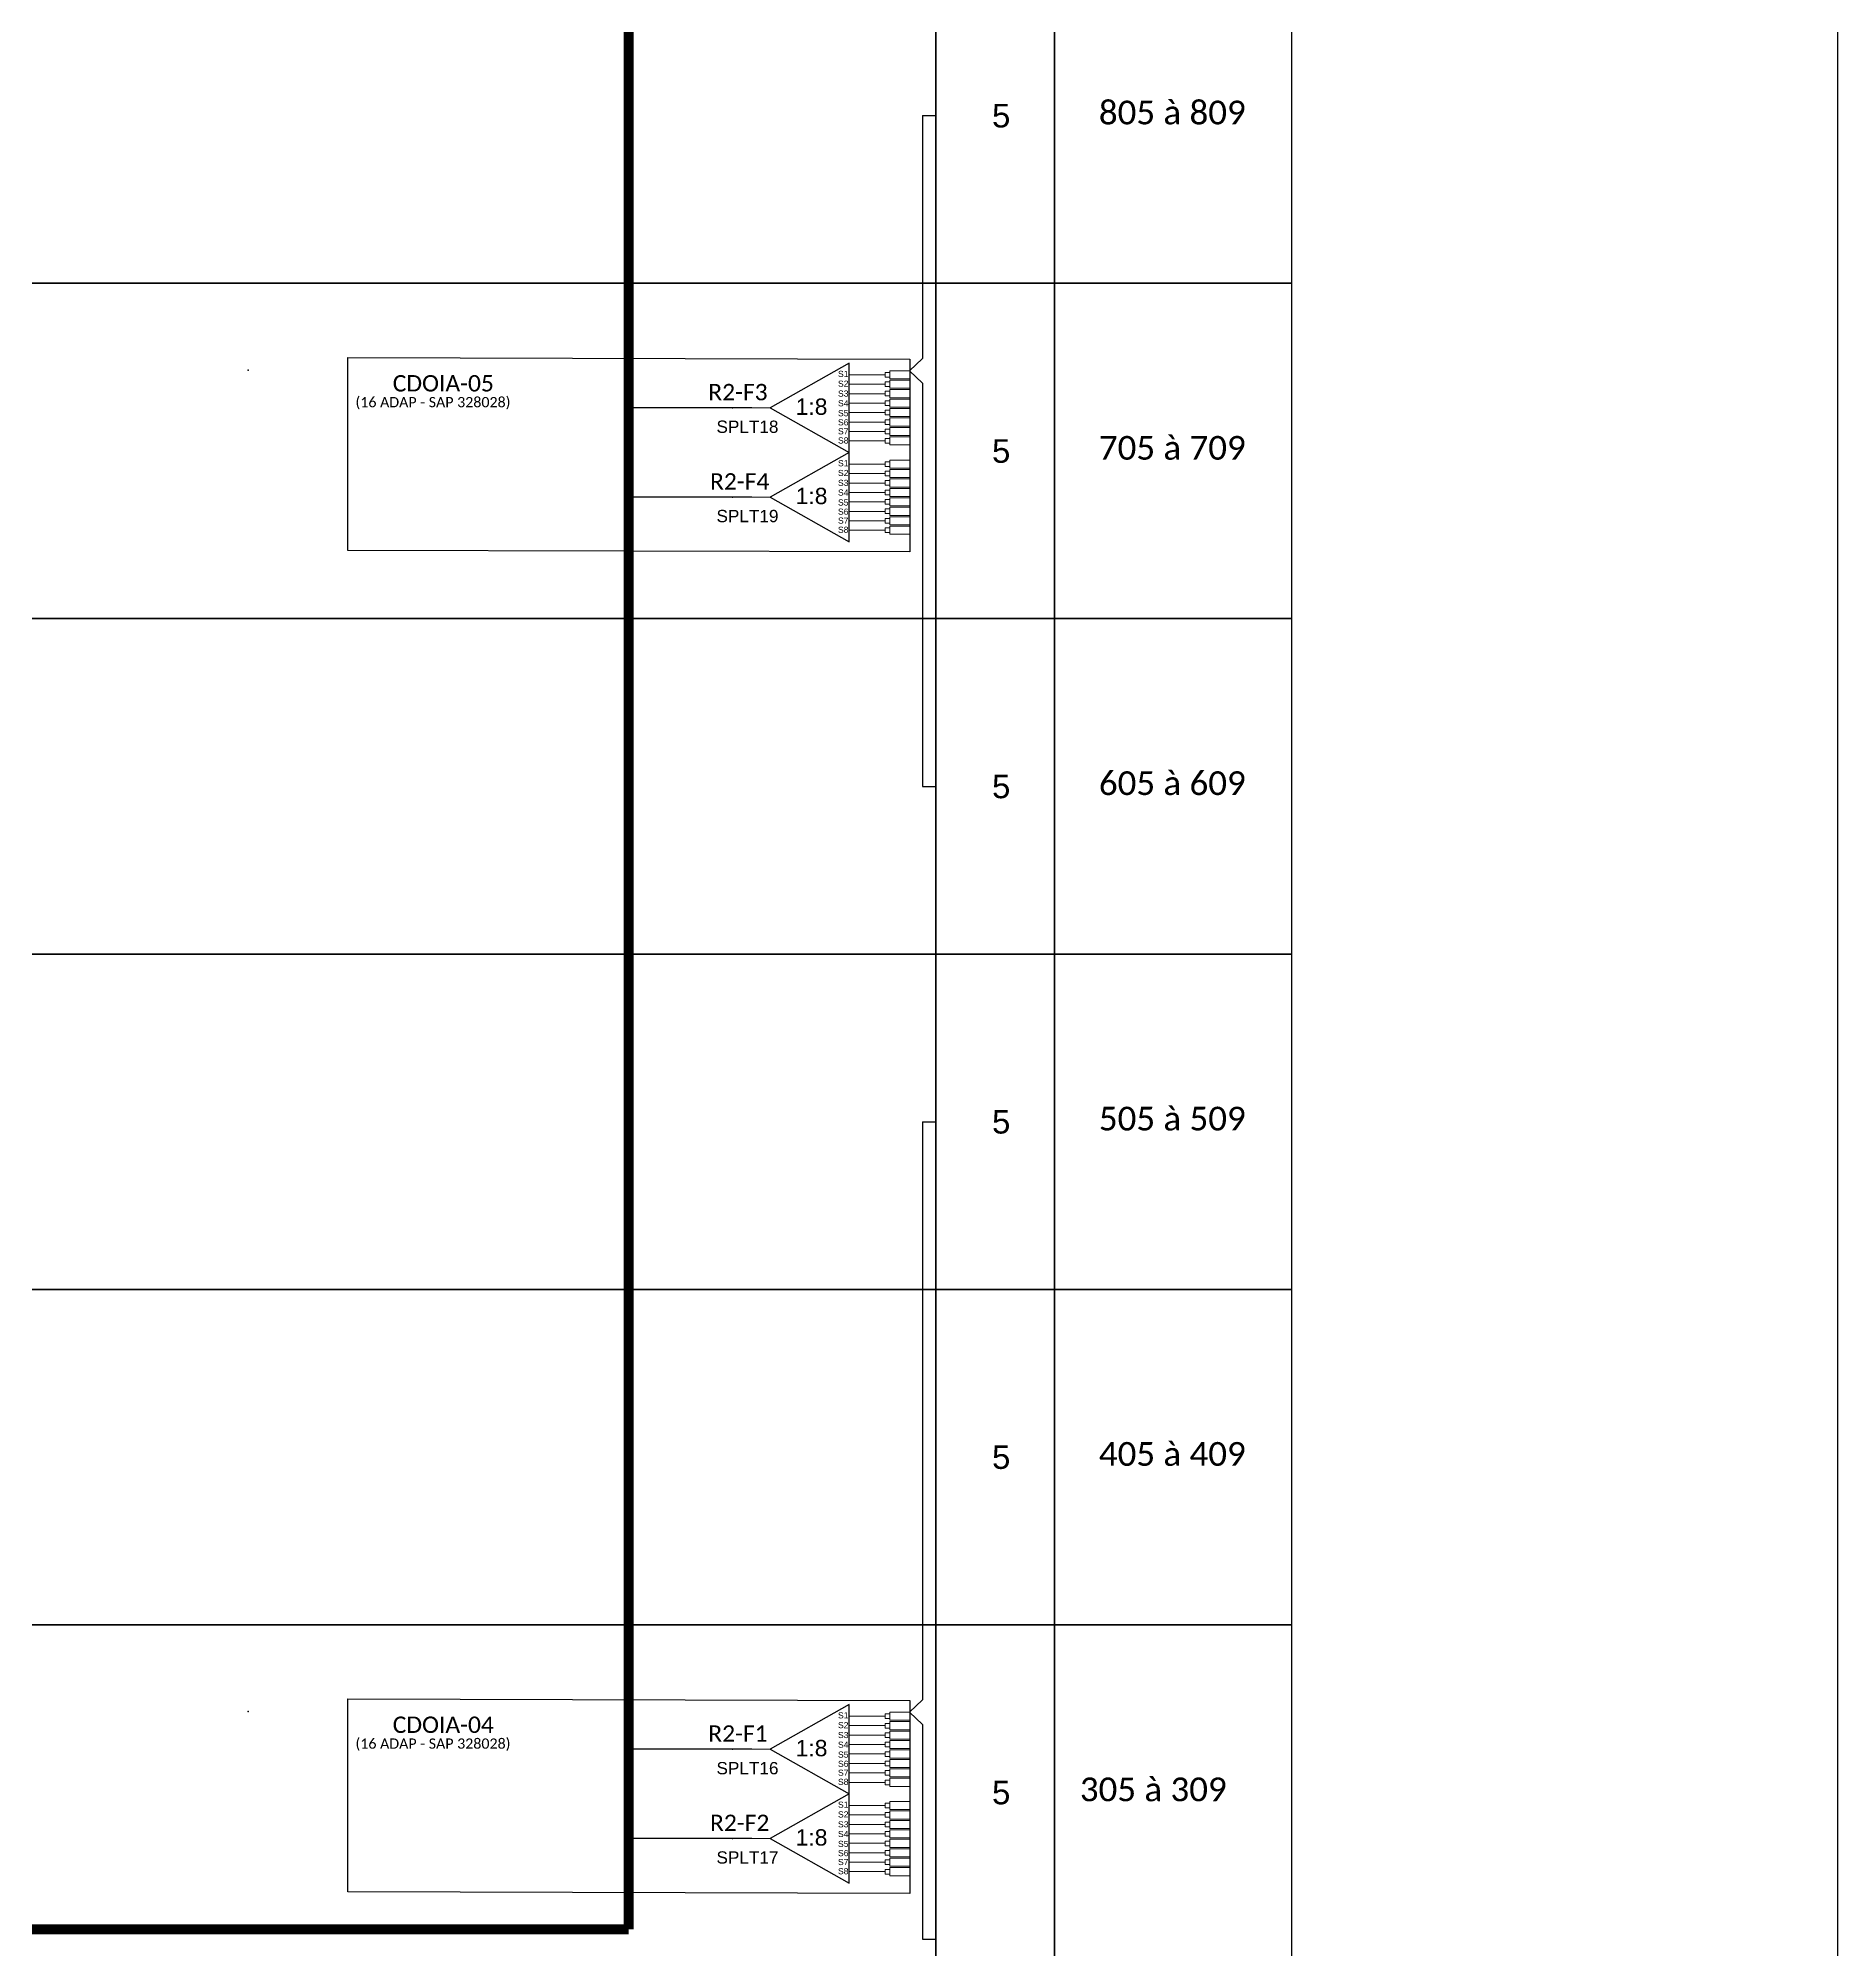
# Model space of a CAD drawing. Header units: inches. Extents: x 3370 to 6145, y 84 to 678.
# Drawn here: x 5042.3 to 5218, y 230.8 to 417.4 of the extents above; entities that cross this region are included whole.
import ezdxf
from ezdxf.enums import TextEntityAlignment as Align

# ---------------------------------------------------------------- set-up
doc = ezdxf.new("R2010")
doc.units = ezdxf.units.IN
doc.header["$MEASUREMENT"] = 0
doc.styles.add('ARIAL', font='arial.ttf')
doc.styles.add('WMF-Calibri0', font='calibri.ttf')

# ---------------------------------------------------------------- blocks, each defined once
blk = doc.blocks.new('A$C415C251F')
at = {"color": 3}
blk.add_point((0, 0), dxfattribs=at)
blk = doc.blocks.new('LEG_CDOIA8_C-SPLT_ESQ')
at = {"color": 3, "extrusion": (0, 0, -1), "xscale": -1, "zscale": -1}
blk.add_blockref('A$C415C251F', (0, 0), dxfattribs=at)
at = {"color": 1, "style": 'WMF-Calibri0', "flags": 4}
blk.add_attdef('CDO', (21.44, -2.61), '', height=2, dxfattribs=at)
blk.add_attdef('MODELO', text='', height=1.5, dxfattribs=at).set_placement((22.54, -4.54), align=Align.CENTER)
at = {"style": 'ARIAL', "flags": 4}
blk.add_attdef('SPLITAGEM', text='', height=1.5, dxfattribs=at).set_placement((18.61, -12.59), align=Align.CENTER)
blk = doc.blocks.new('SPLT_1-8_SC-APC')
at = {"color": 1}
blk.add_lwpolyline([(-7.37, -2.1), (-17.04, -7.55), (-7.37, -13), (-7.37, -2.1)], dxfattribs=at)
at = {"color": 3, "lineweight": 0}
for points in [[(-2.99, -3.51), (-7.37, -3.51)], [(-7.37, -4.66), (-2.99, -4.66)], [(-2.41, -3.02), (-2.41, -4)], [(-2.41, -3.02), (0, -3.02)], [(-2.41, -4), (0, -4)], [(-2.41, -4.17), (-2.41, -5.16)], [(-2.41, -4.17), (0, -4.17)], [(-7.37, -5.82), (-2.99, -5.82)], [(-7.37, -6.97), (-2.99, -6.97)], [(-2.41, -5.16), (0, -5.16)], [(-2.41, -5.32), (-2.41, -6.31)], [(-2.41, -5.32), (0, -5.32)], [(-2.41, -6.31), (0, -6.31)], [(-2.41, -6.48), (-2.41, -7.46)], [(-2.41, -6.48), (0, -6.48)], [(-7.37, -8.12), (-2.99, -8.12)], [(-7.37, -9.28), (-2.99, -9.28)], [(-2.41, -7.46), (0, -7.46)], [(-2.41, -7.63), (-2.41, -8.62)], [(-2.41, -7.63), (0, -7.63)], [(-2.41, -8.62), (0, -8.62)], [(-2.41, -8.78), (-2.41, -9.77)], [(-2.41, -8.78), (0, -8.78)], [(-7.37, -10.43), (-2.99, -10.43)], [(-7.37, -11.58), (-2.99, -11.58)], [(-2.41, -9.77), (0, -9.77)], [(-2.41, -9.94), (-2.41, -10.92)], [(-2.41, -9.94), (0, -9.94)], [(-2.41, -10.92), (0, -10.92)], [(-2.41, -11.09), (-2.41, -12.08)], [(-2.41, -11.09), (0, -11.09)], [(-2.41, -12.08), (0, -12.08)]]:
    blk.add_lwpolyline(points, dxfattribs=at)
for points in [[(-2.99, -3.22), (-2.41, -3.22), (-2.41, -3.8), (-2.99, -3.8)], [(-2.99, -4.38), (-2.41, -4.38), (-2.41, -4.95), (-2.99, -4.95)], [(-2.99, -5.53), (-2.41, -5.53), (-2.41, -6.1), (-2.99, -6.1)], [(-2.99, -6.68), (-2.41, -6.68), (-2.41, -7.26), (-2.99, -7.26)], [(-2.99, -7.84), (-2.41, -7.84), (-2.41, -8.41), (-2.99, -8.41)], [(-2.99, -8.99), (-2.41, -8.99), (-2.41, -9.56), (-2.99, -9.56)], [(-2.99, -10.14), (-2.41, -10.14), (-2.41, -10.72), (-2.99, -10.72)], [(-2.99, -11.3), (-2.41, -11.3), (-2.41, -11.87), (-2.99, -11.87)]]:
    blk.add_lwpolyline(points, close=True, dxfattribs=at)
at = {"color": 1, "lineweight": 0}
blk.add_lwpolyline([(-17.04, -7.55), (-19.26, -7.55)], dxfattribs=at)
at = {"color": 1, "style": 'ARIAL'}
for s, height, p in [('S1', 0.75, (-8.74, -3.78)), ('S2', 0.75, (-8.74, -4.97)), ('1:8', 2, (-13.91, -8.4)), ('S3', 0.75, (-8.74, -6.18)), ('S4', 0.75, (-8.74, -7.36)), ('S5', 0.75, (-8.74, -8.57)), ('S6', 0.75, (-8.74, -9.69)), ('S7', 0.75, (-8.74, -10.78)), ('S8', 0.75, (-8.74, -11.9))]:
    blk.add_text(s, height=height, dxfattribs=at).set_placement(p)
blk = doc.blocks.new('SPLITTER_')
blk.add_point((0, 0))
at = {"style": 'ARIAL', "flags": 4}
blk.add_attdef('SPLT', (0, -3.26), '', height=1.5, dxfattribs=at)

msp = doc.modelspace()

# ---------------------------------------------------------------- linework, layer by layer
at = {"color": 6}
for p, q in [((5111.97, 381.32), (5099.94, 381.32)), ((5111.97, 372.61), (5099.94, 372.61)), ((5111.97, 250.35), (5099.94, 250.35)), ((5111.97, 241.63), (5099.94, 241.63))]:
    msp.add_line(p, q, dxfattribs=at)
for points in [[(4379.48, 84.05), (5218.04, 84.05), (5218.04, 678.05), (4379.48, 678.05), (4379.48, 84.05)], [(5128.63, 311.62), (5129.95, 311.62)]]:
    msp.add_lwpolyline(points)
at = {"color": 6, "const_width": 1}
for points in [[(5099.94, 479.35), (5099.94, 232.77)], [(5028.7, 153.6), (5028.7, 172.14), (4969, 172.14), (4969, 232.77), (5099.94, 232.77)]]:
    msp.add_lwpolyline(points, dxfattribs=at)
for points in [[(4900.93, 426.22), (5129.95, 426.22), (5129.95, 393.48), (4900.93, 393.48)], [(5129.95, 426.22), (5141.53, 426.22), (5141.53, 393.48), (5129.95, 393.48)], [(5141.53, 426.22), (5164.67, 426.22), (5164.67, 393.48), (5141.53, 393.48)], [(4900.93, 393.48), (5129.95, 393.48), (5129.95, 360.74), (4900.93, 360.74)], [(5129.95, 393.48), (5141.53, 393.48), (5141.53, 360.74), (5129.95, 360.74)], [(5141.53, 393.48), (5164.67, 393.48), (5164.67, 360.74), (5141.53, 360.74)], [(4900.93, 360.74), (5129.95, 360.74), (5129.95, 327.99), (4900.93, 327.99)], [(5129.95, 360.74), (5141.53, 360.74), (5141.53, 327.99), (5129.95, 327.99)], [(5141.53, 360.74), (5164.67, 360.74), (5164.67, 327.99), (5141.53, 327.99)], [(4900.93, 327.99), (5129.95, 327.99), (5129.95, 295.25), (4900.93, 295.25)], [(5129.95, 327.99), (5141.53, 327.99), (5141.53, 295.25), (5129.95, 295.25)], [(5141.53, 327.99), (5164.67, 327.99), (5164.67, 295.25), (5141.53, 295.25)], [(4900.93, 295.25), (5129.95, 295.25), (5129.95, 262.5), (4900.93, 262.5)], [(5129.95, 295.25), (5141.53, 295.25), (5141.53, 262.5), (5129.95, 262.5)], [(5141.53, 295.25), (5164.67, 295.25), (5164.67, 262.5), (5141.53, 262.5)], [(4900.93, 262.5), (5129.95, 262.5), (5129.95, 229.76), (4900.93, 229.76)], [(5129.95, 262.5), (5141.53, 262.5), (5141.53, 229.76), (5129.95, 229.76)], [(5141.53, 262.5), (5164.67, 262.5), (5164.67, 229.76), (5141.53, 229.76)]]:
    msp.add_lwpolyline(points, close=True)
at = {"color": 3}
for points in [[(5128.63, 409.85), (5129.95, 409.85)], [(5128.63, 409.85), (5128.63, 386.15)], [(5128.63, 386.15), (5127.38, 384.95), (5128.63, 383.74), (5128.63, 383.74)], [(5128.63, 383.74), (5128.63, 344.36)], [(5128.63, 344.36), (5129.95, 344.36)], [(5128.63, 311.62), (5128.63, 255.18)], [(5128.63, 255.18), (5127.38, 253.97), (5128.63, 252.77), (5128.63, 252.77)], [(5128.63, 252.77), (5128.63, 231.8)], [(5128.63, 231.8), (5129.95, 231.8)]]:
    msp.add_lwpolyline(points, dxfattribs=at)
at = {"color": 1}
for points in [[(5072.51, 386.24), (5127.41, 386.09), (5127.41, 367.25), (5072.51, 367.41)], [(5072.51, 255.27), (5127.41, 255.11), (5127.41, 236.28), (5072.51, 236.43)]]:
    msp.add_lwpolyline(points, close=True, dxfattribs=at)

# ---------------------------------------------------------------- block references
at = {"color": 3}
ref = msp.add_blockref('LEG_CDOIA8_C-SPLT_ESQ', (5062.79, 385.01), dxfattribs=dict(at, xscale=0.8000000000001818, yscale=0.8000000000001818, zscale=0.8))
ref.add_attrib('CDO', 'CDOIA-05', (5076.9, 382.92), dxfattribs={"color": 1, "height": 1.6, "style": 'WMF-Calibri0'})
ref.add_attrib('MODELO', '(16 ADAP - SAP 328028)', dxfattribs={"color": 1, "height": 1, "style": 'WMF-Calibri0'}).set_placement((5080.83, 381.38), align=Align.CENTER)
at = {"color": 3, "xscale": 0.8000000000001818, "yscale": 0.8000000000001818, "zscale": 0.8}
for p in [(5127.38, 387.36), (5127.38, 378.64), (5127.38, 256.39), (5127.38, 247.67)]:
    msp.add_blockref('SPLT_1-8_SC-APC', p, dxfattribs=at)
ref = msp.add_blockref('SPLITTER_', (5110.07, 381.32), dxfattribs=dict(xscale=0.8000000000001818, yscale=0.8000000000001818, zscale=0.8))
ref.add_attrib('SPLT', 'SPLT18', (5108.52, 378.88), dxfattribs={"height": 1.2, "style": 'ARIAL'})
ref = msp.add_blockref('SPLITTER_', (5110.07, 372.61), dxfattribs=dict(xscale=0.8000000000001818, yscale=0.8000000000001818, zscale=0.8))
ref.add_attrib('SPLT', 'SPLT19', (5108.52, 370.16), dxfattribs={"height": 1.2, "style": 'ARIAL'})
at = {"color": 3}
ref = msp.add_blockref('LEG_CDOIA8_C-SPLT_ESQ', (5062.79, 254.04), dxfattribs=dict(at, xscale=0.8000000000001818, yscale=0.8000000000001818, zscale=0.8))
ref.add_attrib('CDO', 'CDOIA-04', (5076.9, 251.95), dxfattribs={"color": 1, "height": 1.6, "style": 'WMF-Calibri0'})
ref.add_attrib('MODELO', '(16 ADAP - SAP 328028)', dxfattribs={"color": 1, "height": 1, "style": 'WMF-Calibri0'}).set_placement((5080.83, 250.41), align=Align.CENTER)
ref = msp.add_blockref('SPLITTER_', (5110.07, 250.35), dxfattribs=dict(xscale=0.8000000000001818, yscale=0.8000000000001818, zscale=0.8))
ref.add_attrib('SPLT', 'SPLT16', (5108.52, 247.91), dxfattribs={"height": 1.2, "style": 'ARIAL'})
ref = msp.add_blockref('SPLITTER_', (5110.07, 241.63), dxfattribs=dict(xscale=0.8000000000001818, yscale=0.8000000000001818, zscale=0.8))
ref.add_attrib('SPLT', 'SPLT17', (5108.52, 239.19), dxfattribs={"height": 1.2, "style": 'ARIAL'})

# ---------------------------------------------------------------- texts
at = {"style": 'WMF-Calibri0'}
for s, p in [('805 à 809', (5145.87, 409)), ('705 à 709', (5145.87, 376.26)), ('605 à 609', (5145.87, 343.52)), ('505 à 509', (5145.87, 310.77)), ('405 à 409', (5145.87, 278.03)), ('305 à 309', (5144.01, 245.28))]:
    msp.add_text(s, height=2.317, dxfattribs=at).set_placement(p)
at = {"color": 6, "style": 'WMF-Calibri0'}
for s, p in [('R2-F3', (5107.72, 382.06)), ('R2-F4', (5107.89, 373.34)), ('R2-F1', (5107.72, 251.09)), ('R2-F2', (5107.89, 242.37))]:
    msp.add_text(s, height=1.6, dxfattribs=at).set_placement(p)
at = {"style": 'ARIAL', "flags": 12}
for p in [(5136.33, 409.85), (5136.33, 377.11), (5136.33, 344.36), (5136.33, 311.62), (5136.33, 278.88), (5136.33, 246.13)]:
    msp.add_attdef('5', text='XX', height=2.3, dxfattribs=at).set_placement(p, align=Align.MIDDLE_CENTER)

doc.saveas('drawing.dxf')
